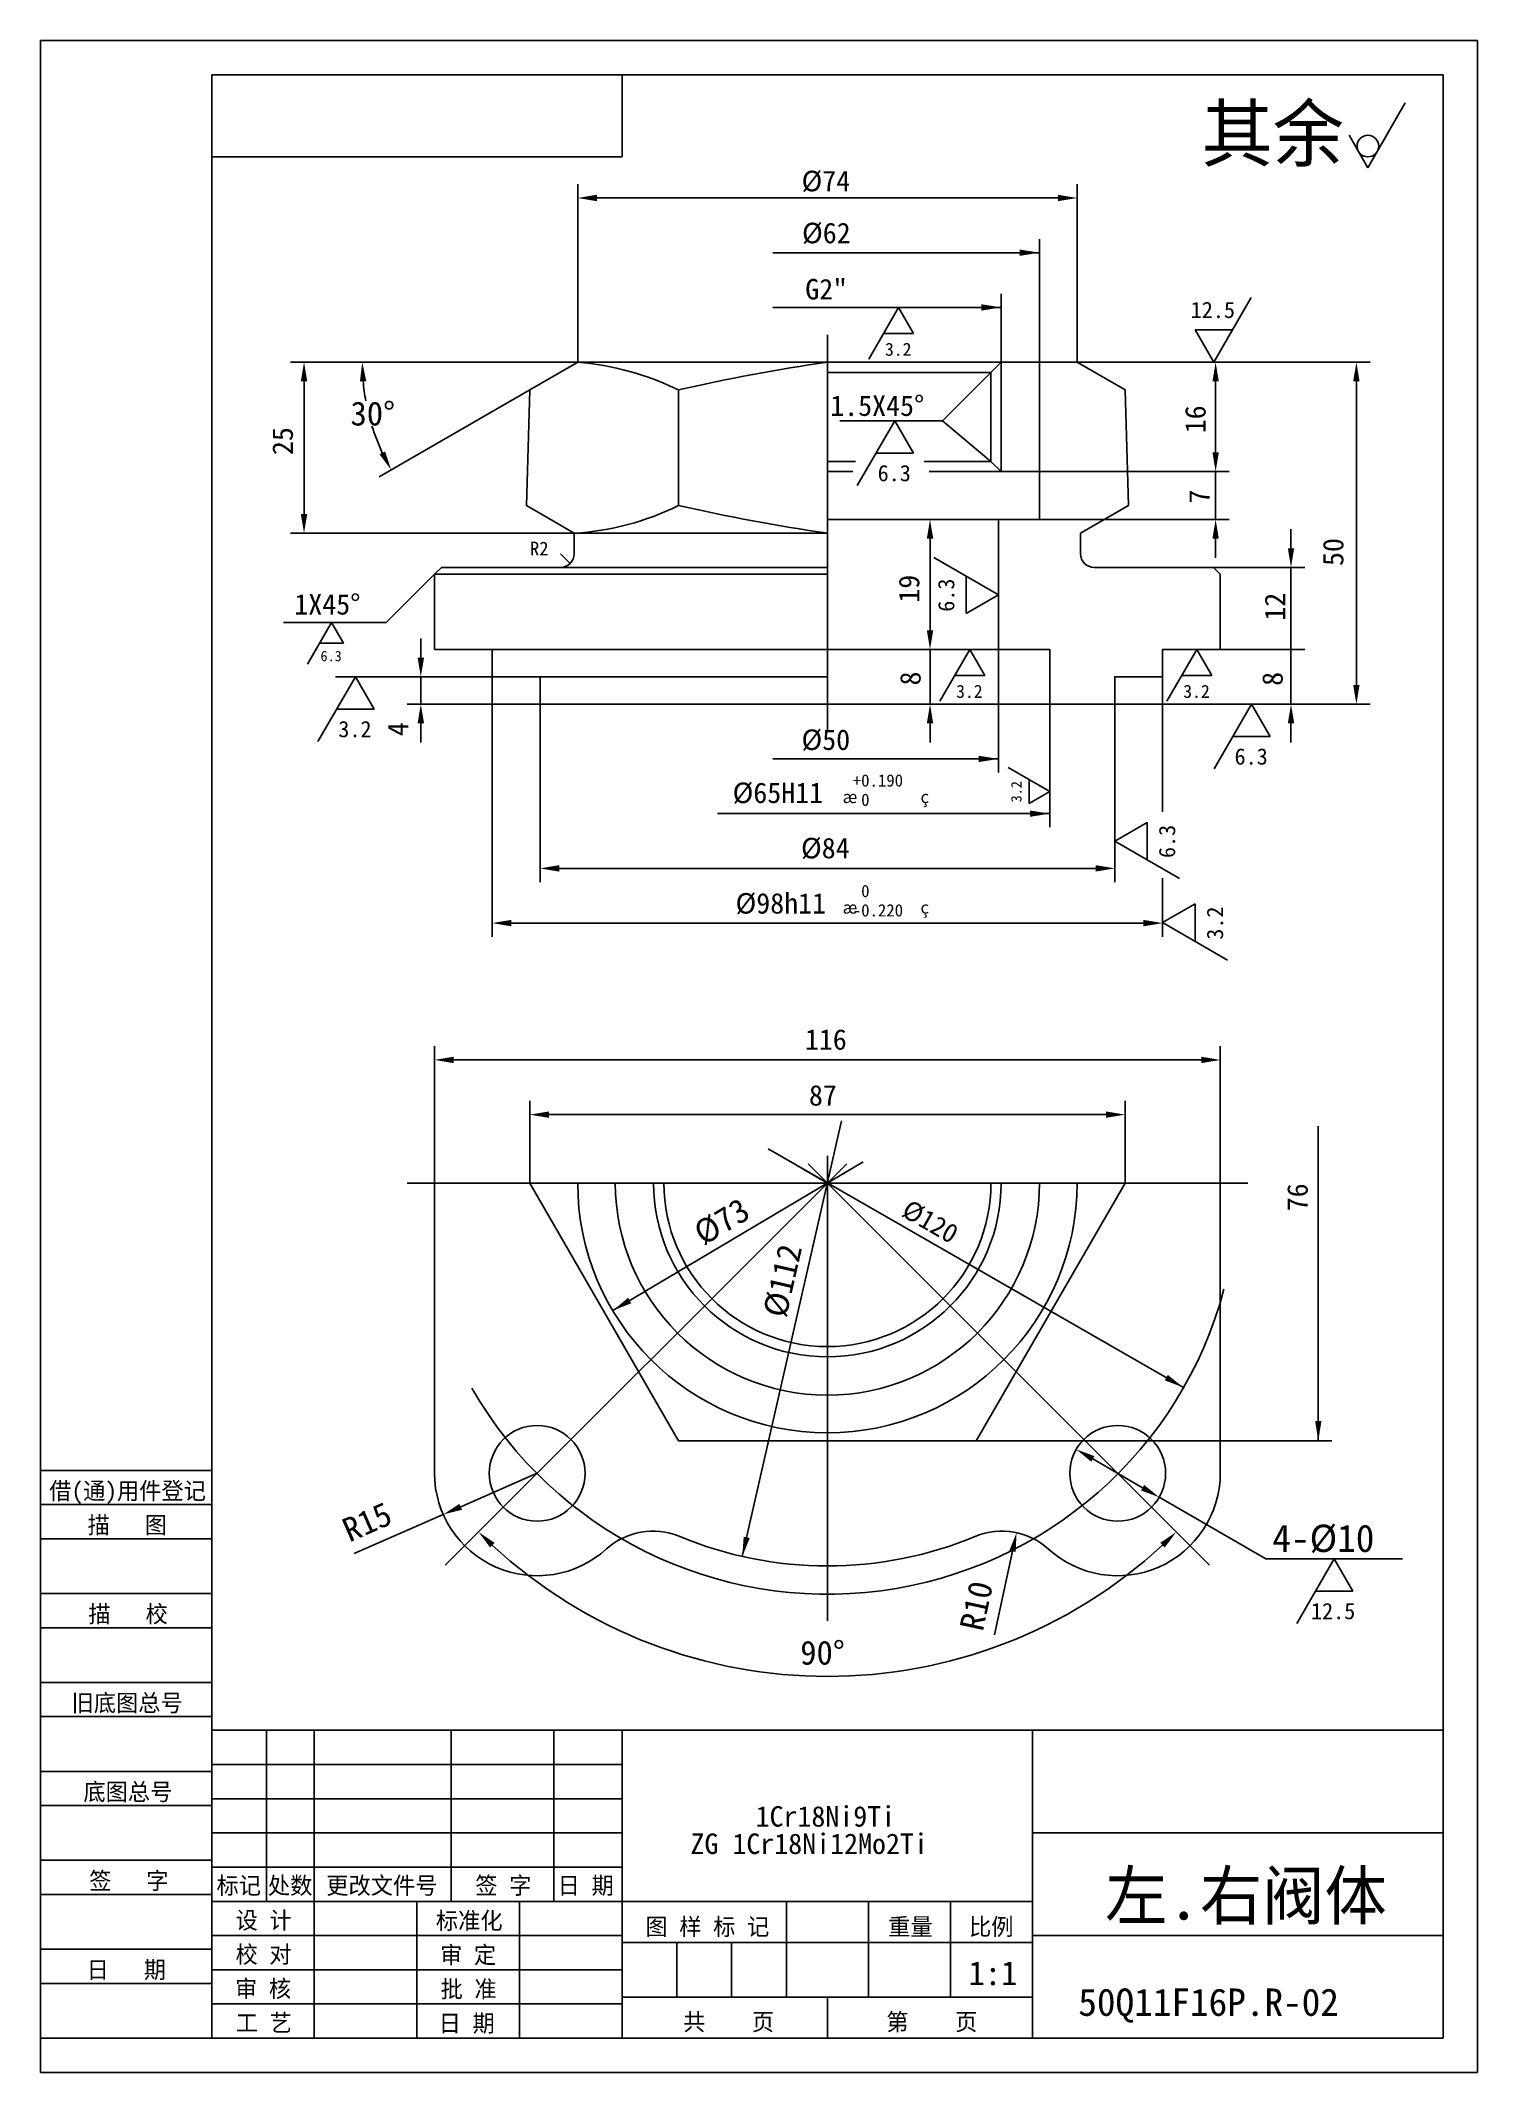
# Model space of a CAD drawing. Header units: metres. Extents: x 0 to 210, y 0 to 297.
import ezdxf

# ---------------------------------------------------------------- set-up
doc = ezdxf.new("R2010")
doc.units = ezdxf.units.M
for name, color, linetype in [('B', 3, 'Continuous'), ('C', 6, 'Continuous'), ('D', 1, 'Continuous'), ('FL', 5, 'Continuous'), ('HA', 5, 'Continuous'), ('T', 7, 'Continuous'), ('TL', 4, 'Continuous')]:
    doc.layers.add(name, color=color, linetype=linetype)

# ---------------------------------------------------------------- blocks, each defined once
blk = doc.blocks.new('TUKUN4')
at = {"layer": 'FL'}
for p, q in [((0, 297), (0, 0)), ((210, 297), (0, 297)), ((210, 0), (210, 297)), ((0, 78), (25, 78)), ((0, 70), (25, 70)), ((0, 65), (25, 65)), ((0, 57), (25, 57)), ((0, 52), (25, 52)), ((33, 25), (33, 50)), ((40, 5), (40, 50)), ((60, 25), (60, 50)), ((75, 25), (75, 50)), ((25, 45), (85, 45)), ((0, 44), (25, 44)), ((0, 39), (25, 39)), ((25, 40), (85, 40)), ((25, 35), (85, 35)), ((0, 31), (25, 31)), ((25, 30), (85, 30)), ((0, 26), (25, 26)), ((70, 5), (70, 25)), ((0, 18), (25, 18)), ((25, 20), (85, 20)), ((25, 15), (85, 15)), ((0, 13), (25, 13)), ((25, 10), (85, 10)), ((0, 0), (210, 0))]:
    blk.add_line(p, q, dxfattribs=at)
at = {"layer": 'TL'}
for p, q in [((25, 5), (25, 292)), ((205, 292), (25, 292)), ((85, 292), (85, 280)), ((205, 5), (205, 292)), ((85, 280), (25, 280)), ((0, 88), (25, 88)), ((0, 83), (25, 83)), ((205, 50), (25, 50)), ((85, 5), (85, 50)), ((145, 5), (145, 50)), ((205, 35), (145, 35)), ((145, 25), (25, 25)), ((55, 5), (55, 25)), ((109, 11), (109, 25)), ((121, 11), (121, 25)), ((133, 11), (133, 25)), ((85, 19), (145, 19)), ((93, 11), (93, 19)), ((101, 11), (101, 19)), ((205, 20), (145, 20)), ((145, 11), (85, 11)), ((115, 5), (115, 11)), ((0, 5), (205, 5))]:
    blk.add_line(p, q, dxfattribs=at)
at = {"layer": 'T'}
for s, p in [('借(通)用件登记', (1.26, 83.76)), ('描   图', (6.86, 78.76)), ('描   校', (6.98, 65.76)), ('旧底图总号', (4.52, 52.76)), ('底图总号', (6.25, 39.76)), ('签   字', (7.1, 26.76)), ('标记', (25.71, 26.07)), ('处数', (33.22, 26.07)), ('更改文件号', (41.75, 26.07)), ('签 字', (63.53, 26.07)), ('日 期', (75.57, 26.07)), ('设 计', (28.5, 20.99)), ('标准化', (57.77, 20.93)), ('图 样 标 记', (88.4, 20.04)), ('重量', (123.88, 20.04)), ('比例', (135.7, 20.04)), ('校 对', (28.48, 15.99)), ('审 定', (58.39, 15.93)), ('日   期', (6.72, 13.76)), ('审 核', (28.41, 10.99)), ('批 准', (58.46, 10.93)), ('共    页', (93.91, 6.13)), ('第    页', (123.62, 6.13)), ('工 艺', (28.52, 5.99)), ('日 期', (58.18, 5.93))]:
    blk.add_text(s, height=2.5, dxfattribs=at).set_placement(p)

msp = doc.modelspace()

# ---------------------------------------------------------------- linework, layer by layer
at = {"layer": 'B'}
msp.add_lwpolyline([(84, 130, 1), (146, 130, 1)], format="xyb", dxfattribs=at)
at = {"layer": 'C'}
for p, q in [((115, 254), (115, 196)), ((115, 134), (115, 66)), ((117.83, 132.83), (59.14, 74.14)), ((112.17, 132.83), (170.86, 74.14)), ((53.57, 130), (176.43, 130))]:
    msp.add_line(p, q, dxfattribs=at)
msp.add_lwpolyline([(63.04, 100, 0.67), (172.96, 114.47, 0.67)], format="xyb", dxfattribs=at)
at = {"layer": 'D'}
for p, q in [((199.46, 287.9), (194, 278.43)), ((194, 278.43), (191.26, 283.17)), ((78.5, 250), (78.5, 276)), ((81.3, 274), (148.7, 274)), ((151.5, 250), (151.5, 276)), ((146, 234), (146, 268)), ((146, 266), (107, 266)), ((140.4, 250), (140.4, 260)), ((176.96, 259.46), (171.5, 250)), ((140.4, 258), (107, 258)), ((121.03, 250.43), (125.4, 258)), ((125.4, 258), (127.59, 254.21)), ((127.59, 254.21), (123.21, 254.21)), ((171.5, 250), (168.77, 254.73)), ((168.77, 254.73), (174.23, 254.73)), ((78.5, 250), (36.5, 250)), ((151.5, 250), (173.74, 250)), ((151.5, 250), (194.32, 250)), ((38.5, 247.2), (38.5, 227.8)), ((138.9, 248.5), (131.83, 241.43)), ((171.74, 236.8), (171.74, 247.2)), ((192.32, 202.8), (192.32, 247.2)), ((71.5, 245.96), (49.5, 233.26)), ((131.83, 241.43), (116.83, 241.43)), ((119.36, 231.96), (124.83, 241.43)), ((124.83, 241.43), (127.56, 236.7)), ((138.9, 235.5), (131.83, 241.43)), ((171.74, 236.8), (171.74, 239.6)), ((127.56, 236.7), (122.1, 236.7)), ((146, 234), (173.74, 234)), ((146, 234), (173.74, 234)), ((171.74, 227), (171.74, 234)), ((130, 227), (128, 227)), ((146, 227), (173.74, 227)), ((78, 225), (36.5, 225)), ((130, 210.8), (130, 224.2)), ((171.74, 224.2), (171.74, 221.4)), ((182.76, 222.8), (182.76, 225.6)), ((76, 222), (77.41, 220.59)), ((130.54, 221.46), (140, 216)), ((171.43, 220), (184.76, 220)), ((182.76, 208), (182.76, 220)), ((57.57, 219), (50.5, 211.93)), ((135.27, 213.27), (135.27, 218.73)), ((140, 216), (135.27, 213.27)), ((50.5, 211.93), (35.5, 211.93)), ((39.01, 205.87), (42.5, 211.93)), ((42.5, 211.93), (44.25, 208.9)), ((130, 210.8), (130, 213.6)), ((44.25, 208.9), (40.75, 208.9)), ((55.57, 206.8), (55.57, 209.6)), ((130, 208), (128, 208)), ((130, 208), (128, 208)), ((130, 200), (130, 208)), ((131.43, 200.43), (135.8, 208)), ((135.8, 208), (137.99, 204.21)), ((140, 208), (140, 190)), ((164.63, 200.43), (169, 208)), ((169, 208), (171.19, 204.21)), ((172.43, 208), (177.76, 208)), ((172.43, 208), (184.76, 208)), ((182.76, 200), (182.76, 208)), ((40.54, 194.54), (46, 204)), ((66, 204), (43.08, 204)), ((46, 204), (48.73, 199.27)), ((55.57, 204), (55.57, 200)), ((66, 204), (66, 166)), ((137.99, 204.21), (133.61, 204.21)), ((164, 204), (164, 184.27)), ((171.19, 204.21), (166.81, 204.21)), ((48.73, 199.27), (43.27, 199.27)), ((73, 200), (53.57, 200)), ((73, 200), (73, 174)), ((130, 200), (128, 200)), ((147.5, 200), (147.5, 182)), ((157, 200), (157, 174)), ((157, 200), (177.76, 200)), ((157, 200), (194.32, 200)), ((171.54, 190.54), (177, 200)), ((177, 200), (179.73, 195.27)), ((55.57, 197.2), (55.57, 194.4)), ((130, 197.2), (130, 194.4)), ((182.76, 197.2), (182.76, 194.4)), ((179.73, 195.27), (174.27, 195.27)), ((140, 192), (107, 192)), ((141.44, 190.74), (147.5, 187.25)), ((144.47, 185.5), (144.47, 188.99)), ((147.5, 187.25), (144.47, 185.5)), ((147.5, 184), (98.91, 184)), ((157, 180), (161.73, 182.73)), ((161.73, 182.73), (161.73, 177.27)), ((166.46, 174.54), (157, 180)), ((75.8, 176), (154.2, 176)), ((164, 174.56), (164, 166)), ((164, 168.07), (168.73, 170.8)), ((168.73, 170.8), (168.73, 165.33)), ((68.8, 168), (161.2, 168)), ((173.46, 162.6), (164, 168.07)), ((57.57, 130), (57.57, 150)), ((172.43, 130), (172.43, 150)), ((60.37, 148), (169.63, 148)), ((71.5, 130), (71.5, 142)), ((74.3, 140), (155.7, 140)), ((158.5, 130), (158.5, 142)), ((102.56, 75.4), (117.07, 139.1)), ((186.75, 92.33), (186.75, 138.33)), ((167.03, 100.12), (106.33, 134.98)), ((83.62, 111.35), (120.23, 133.11)), ((115, 130), (111.54, 132)), ((136.75, 92.33), (188.75, 92.33)), ((153.79, 89.67), (161.06, 85.47)), ((61.4, 82.67), (72.57, 87.57)), ((163.49, 84.07), (179.08, 75.07)), ((58.84, 81.55), (53.71, 79.3)), ((53.71, 79.3), (45.84, 75.85)), ((142.06, 76.18), (141.23, 72.36)), ((179.08, 75.07), (199.08, 75.07)), ((183.61, 65.61), (189.08, 75.07)), ((189.08, 75.07), (191.81, 70.34)), ((141.23, 72.36), (139.42, 63.97)), ((191.81, 70.34), (186.35, 70.34))]:
    msp.add_line(p, q, dxfattribs=at)
msp.add_circle((194, 281.59), 1.58, dxfattribs=at)
for centre, radius, start, end in [((78.5, 250), 31.49, 185.1, 190.37), ((78.5, 250), 31.49, 197.27, 204.9), ((115, 130), 72.12, 227.22, 312.78)]:
    msp.add_arc(centre, radius, start, end, dxfattribs=at)
for points in [[(81.3, 274.47), (81.3, 273.53), (78.5, 274)], [(148.7, 274.47), (148.7, 273.53), (151.5, 274)], [(143.12, 265.54), (146, 266), (143.12, 266.46)], [(137.52, 257.54), (140.4, 258), (137.52, 258.46)], [(38.03, 247.2), (38.97, 247.2), (38.5, 250)], [(46.67, 247.18), (47.6, 247.22), (47.01, 250)], [(171.28, 247.2), (172.21, 247.2), (171.74, 250)], [(191.85, 247.2), (192.78, 247.2), (192.32, 250)], [(50.35, 236.96), (49.53, 236.53), (51.23, 234.26)], [(171.28, 236.8), (172.21, 236.8), (171.74, 234)], [(171.28, 236.8), (172.21, 236.8), (171.74, 234)], [(38.03, 227.8), (38.97, 227.8), (38.5, 225)], [(129.53, 224.2), (130.47, 224.2), (130, 227)], [(171.28, 224.2), (172.21, 224.2), (171.74, 227)], [(182.3, 222.8), (183.23, 222.8), (182.76, 220)], [(129.53, 210.8), (130.47, 210.8), (130, 208)], [(129.53, 210.8), (130.47, 210.8), (130, 208)], [(55.1, 206.8), (56.04, 206.8), (55.57, 204)], [(191.85, 202.8), (192.78, 202.8), (192.32, 200)], [(55.1, 197.2), (56.04, 197.2), (55.57, 200)], [(129.53, 197.2), (130.47, 197.2), (130, 200)], [(182.3, 197.2), (183.23, 197.2), (182.76, 200)], [(137.12, 191.54), (140, 192), (137.12, 192.46)], [(144.62, 183.54), (147.5, 184), (144.62, 184.46)], [(75.8, 176.47), (75.8, 175.53), (73, 176)], [(154.2, 176.47), (154.2, 175.53), (157, 176)], [(68.8, 168.47), (68.8, 167.53), (66, 168)], [(161.2, 168.47), (161.2, 167.53), (164, 168)], [(60.37, 148.47), (60.37, 147.53), (57.57, 148)], [(169.63, 148.47), (169.63, 147.53), (172.43, 148)], [(74.3, 140.47), (74.3, 139.53), (71.5, 140)], [(155.7, 140.47), (155.7, 139.53), (158.5, 140)], [(85.87, 113.22), (83.62, 111.35), (86.33, 112.43)], [(164.31, 101.16), (167.03, 100.12), (164.76, 101.95)], [(186.29, 95.21), (186.75, 92.33), (187.21, 95.21)], [(153.56, 89.27), (154.02, 90.08), (151.36, 91.07)], [(160.83, 85.07), (161.3, 85.88), (163.49, 84.07)], [(61.59, 82.24), (61.21, 83.1), (58.84, 81.55)], [(65.7, 76.73), (66.35, 77.4), (64, 79)], [(102.76, 78.31), (102.56, 75.4), (103.65, 78.11)], [(142.51, 76.08), (141.6, 76.28), (142.65, 78.92)], [(163.65, 77.4), (164.3, 76.73), (166, 79)]]:
    msp.add_solid(points, dxfattribs=at)
at = {"layer": 'HA'}
msp.add_lwpolyline([(140.4, 250), (140.4, 234)], dxfattribs=at)
msp.add_lwpolyline([(89.6, 130, 1), (140.4, 130, 1)], format="xyb", dxfattribs=at)
at = {"layer": 'TL'}
for points in [[(147.5, 200), (73, 200), (73, 204), (66, 204), (66, 208), (57.57, 208), (57.57, 219), (58.57, 220), (76, 220, 0.41), (78, 222), (78, 225), (71, 229.04), (71.5, 245.96), (78.5, 250), (140.4, 250)], [(115, 250, 0.02), (93.25, 245.96, 0.09), (78.5, 250, 0.09)], [(78, 225, 0.1), (93.25, 229.04, 0.02), (115, 225, 0.02)], [(57.57, 130), (57.57, 87.57, 0.65), (82.71, 76.51, -0.29), (93.33, 78.36, 0.2), (136.67, 78.36, -0.29), (147.29, 76.51, 0.65), (172.43, 87.57), (172.43, 130)], [(78.5, 130, 1), (151.5, 130, 1)], [(91.1, 130, 1), (138.9, 130, 1)]]:
    msp.add_lwpolyline(points, format="xyb", dxfattribs=at)
for points in [[(151.5, 250), (158.5, 245.96), (159, 229.04), (152, 225), (152, 222, 0.41), (154, 220), (171.43, 220), (172.43, 219), (172.43, 208), (164, 208), (164, 204), (157, 204), (157, 200), (147.5, 200), (147.5, 208), (140, 208), (140, 227), (146, 227), (146, 234), (140.4, 234), (138.9, 235.5), (138.9, 248.5), (140.4, 250)], [(72.57, 94.57, 1), (72.57, 80.57, 1)], [(157.43, 94.57, 1), (157.43, 80.57, 1)]]:
    msp.add_lwpolyline(points, format="xyb", close=True, dxfattribs=at)
for points in [[(138.9, 248.5), (115, 248.5)], [(93.25, 245.96), (93.25, 229.04)], [(119.11, 235.5), (115, 235.5)], [(138.9, 235.5), (129.12, 235.5)], [(118.72, 234), (115, 234)], [(146, 234), (129.89, 234)], [(140, 227), (115, 227)], [(78, 225), (115, 225)], [(76, 220), (115, 220)], [(57.57, 219), (115, 219)], [(66, 208), (115, 208)], [(140, 208), (115, 208)], [(73, 204), (115, 204)], [(71.5, 130), (93.25, 92.33), (136.75, 92.33), (158.5, 130)]]:
    msp.add_lwpolyline(points, dxfattribs=at)

# ---------------------------------------------------------------- block references
at = {"layer": 'T'}
msp.add_blockref('TUKUN4', (0, 0), dxfattribs=at)

# ---------------------------------------------------------------- texts
at = {"layer": 'D'}
for s, height, p in [('其余', 8, (169.7, 279.43)), ('%%C74', 3, (111.22, 274.98)), ('%%C62', 3, (111.29, 267.38)), ('G2"', 3, (111.76, 259.17)), ('12.5', 2.38, (168.1, 256.45)), ('3.2', 1.9, (123.41, 250.93)), ('30%%D', 3.5, (45.29, 240.74)), ('1.5X45%%D', 3, (115.41, 242.14)), ('6.3', 2.38, (122.34, 232.59)), ('R2', 2, (71.52, 221.76)), ('1X45%%D', 3, (37.08, 213.1)), ('6.3', 1.52, (40.91, 206.28)), ('3.2', 1.9, (133.81, 200.93)), ('3.2', 1.9, (167.01, 200.93)), ('3.2', 2.38, (43.51, 195.17)), ('%%C50', 3, (111.21, 193.31)), ('6.3', 2.38, (174.51, 191.17)), ('%%C65H11', 3, (101.14, 185.55)), ('+0.190', 1.8, (118.71, 187.95)), ('%%230', 1.8, (117.21, 185.55)), (' 0', 1.8, (118.71, 185.13)), ('%%231', 1.8, (128.61, 185.55)), ('%%C84', 3, (111.14, 177.47)), ('%%C98h11', 3, (101.57, 169.39)), (' 0', 1.8, (118.71, 171.79)), ('%%230', 1.8, (117.21, 169.39)), ('-0.220', 1.8, (118.71, 168.97)), ('%%231', 1.8, (128.61, 169.39)), ('116', 3, (111.71, 149.49)), ('87', 3, (112.3, 141.32)), ('4-%%C10', 4, (180.03, 76.07)), ('12.5', 2.38, (185.68, 66.24)), ('90%%D', 3.5, (111.03, 59.6)), ('1Cr18Ni9Ti', 3, (104.5, 35.92)), ('ZG 1Cr18Ni12Mo2Ti', 3, (94.99, 31.92)), ('左.右阀体', 7, (155.6, 22.34)), ('1:1', 3.5, (135.62, 12.75)), ('50Q11F16P.R-02', 4, (151.67, 8.26))]:
    msp.add_text(s, height=height, dxfattribs=at).set_placement(p)
for s, height, rotation, p in [('16', 3, 90, (170.28, 239.6)), ('25', 3, 90, (36.87, 236.42)), ('7', 3, 90, (170.86, 229.32)), ('50', 3, 90, (190.42, 220.2)), ('19', 3, 90, (128.43, 214.84)), ('6.3', 2.38, 90, (133.55, 213.51)), ('12', 3, 90, (181.91, 212.21)), ('8', 3, 90, (128.62, 202.74)), ('8', 3, 90, (181.55, 202.68)), ('4', 3, 90, (53.74, 195.33)), ('3.2', 1.52, 90, (143.37, 185.65)), ('6.3', 2.38, 90, (165.83, 177.51)), ('3.2', 2.38, 90, (172.83, 165.57)), ('76', 3, 90, (185.2, 125.87)), ('%%C73', 3.5, 30.72, (96.85, 120.79)), ('%%C120', 2.8, 330.14, (125.64, 125.3)), ('%%C112', 3.5, 77.17, (108.94, 110.15)), ('R15', 3.5, 23.69, (45.14, 77.45)), ('R10', 3.5, 77.81, (137.71, 64.34))]:
    msp.add_text(s, height=height, rotation=rotation, dxfattribs=at).set_placement(p)

doc.saveas('drawing.dxf')
